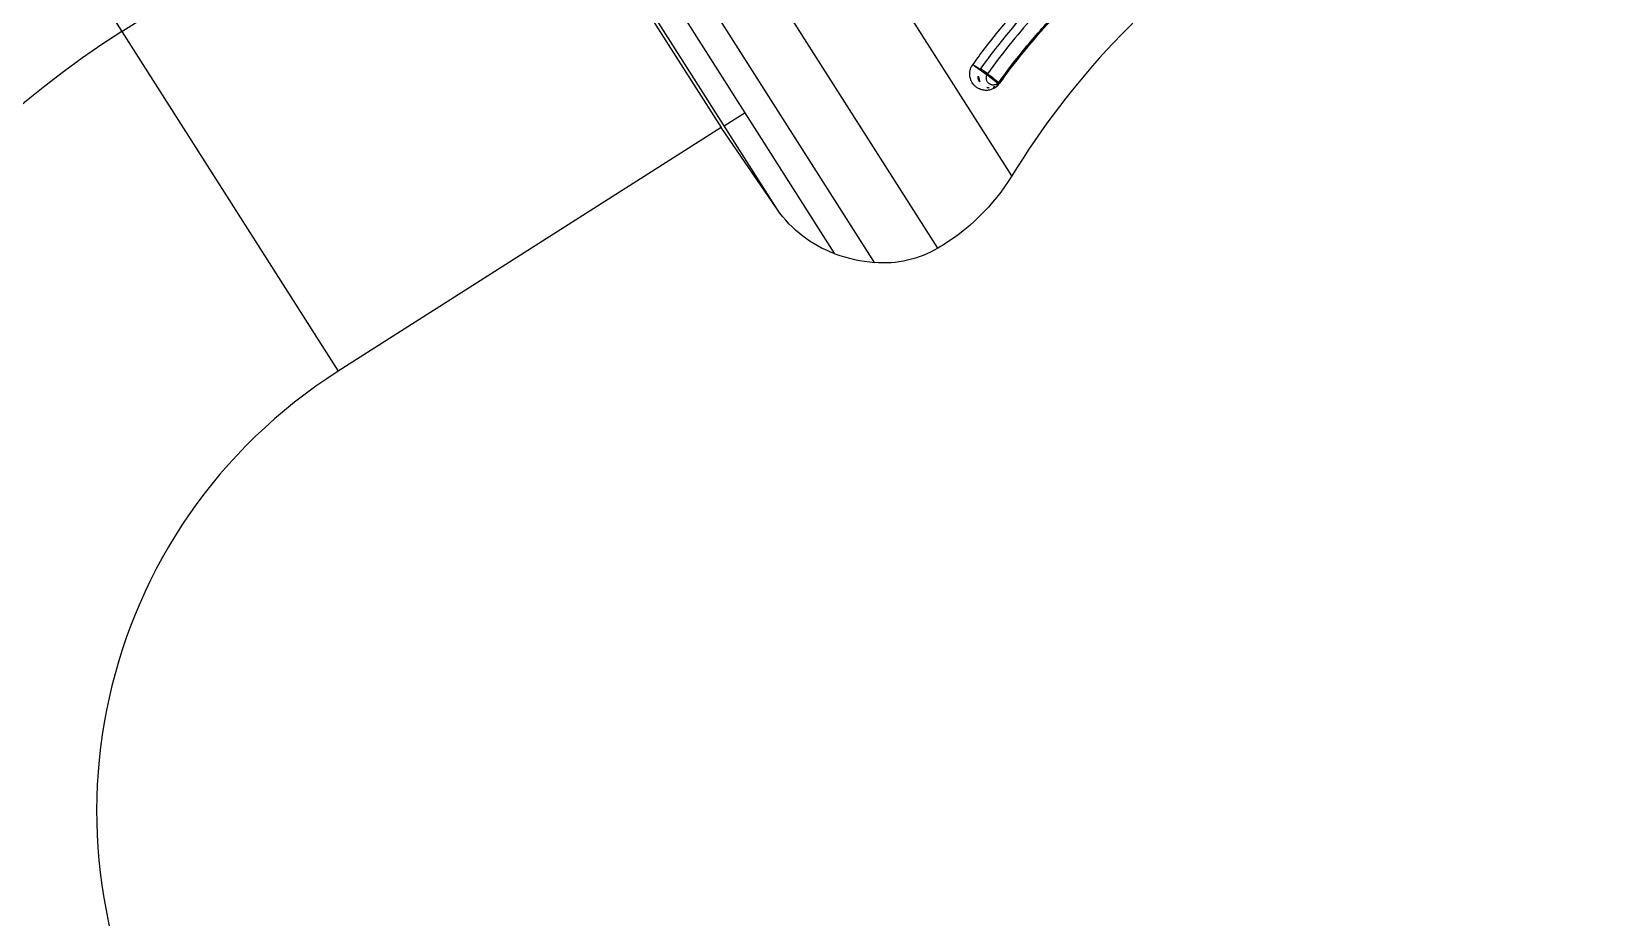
# Model space of a CAD drawing. Header units: millimetres. Extents: x 1145859089 to 1147511753, y -1047484727 to -1047247487.
# Drawn here: x 1146327714.7 to 1146327781.1, y -1047438512 to -1047438474.6 of the extents above; entities that cross this region are included whole.
import ezdxf
from ezdxf.xclip import XClip

# ---------------------------------------------------------------- set-up
doc = ezdxf.new("R2010")
doc.units = ezdxf.units.MM
doc.header["$LTSCALE"] = 100
doc.header["$MEASUREMENT"] = 0
doc.header["$XCLIPFRAME"] = 2
doc.linetypes.add('CENTERX2', pattern=[4, 2.5, -0.5, 0.5, -0.5])
doc.linetypes.add('단지배치도$0$CENTER', pattern=[31, 30, -0.5, 0, -0.5])
doc.layers.get('0').update_dxf_attribs({"linetype": 'CONTINUOUS'})
for name, color, linetype in [('L-지중매입', 3, 'CENTERX2'), ('XREF', 135, 'CONTINUOUS'), ('단지배치도$0$W240910', 135, 'CONTINUOUS')]:
    doc.layers.add(name, color=color, linetype=linetype)

# ---------------------------------------------------------------- blocks, each defined once
blk = doc.blocks.new('단지배치도$0$zw$9902')
at = {"layer": '단지배치도$0$W240910', "linetype": '단지배치도$0$CENTER', "ltscale": 20}
blk.add_line((59044.925, -67105.317), (59443.165, -66851.963), dxfattribs=at)
at = {"layer": '단지배치도$0$W240910', "linetype": 'ByBlock', "ltscale": 20}
for p, q in [((59082.476, -67111.411), (59055.318, -67068.722)), ((59079.358, -67114.461), (59051.234, -67070.253)), ((59076.686, -67115.064), (59049.555, -67072.418)), ((59075.014, -67114.696), (59049.18, -67074.089)), ((59072.58, -67112.823), (59049.845, -67077.087)), ((59051.964, -67080.69), (59070.214, -67109.377)), ((59035.8, -67090.974), (59054.05, -67119.66)), ((59070.337, -67109.298), (59071.222, -67108.736)), ((59070.214, -67109.377), (59054.05, -67119.66)), ((59072.58, -67112.824), (59070.214, -67109.377))]:
    blk.add_line(p, q, dxfattribs=at)
at = {"layer": '단지배치도$0$W240910'}
for radius in [11431.377, 11931.377]:
    blk.add_arc((57394.291, -57699.4), radius, 251.6277496, 321.4181311, dxfattribs=at)
at = {"layer": '단지배치도$0$W240910', "linetype": 'ByBlock', "ltscale": 20}
for centre, radius, start, end in [((59111.855, -67129.418), 34.458, 124.88585, 148.49471), ((59081.553, -67107.195), 0.5, 144.51549, 160.62439), ((59081.553, -67107.195), 0.5, 180.99849, 255.37591), ((59081.553, -67107.195), 0.5, 255.37591, 283.74563), ((59081.553, -67107.195), 0.5, 283.74563, 283.91576), ((59081.553, -67107.195), 0.5, 286.65541, 303.54941), ((59081.553, -67107.195), 0.5, 303.54941, 303.87348), ((59081.553, -67107.195), 0.5, 306.60135, 318.38872), ((59081.553, -67107.195), 0.5, 318.43481, 324.52086), ((59077.271, -67108.422), 6.672, 250.22063, 264.97062), ((59065.859, -67138.222), 22, 122.46387, 212.46387)]:
    blk.add_arc(centre, radius, start, end, dxfattribs=at)
at = {"layer": '단지배치도$0$W240910', "linetype": '단지배치도$0$CENTER', "ltscale": 20}
blk.add_arc((59065.859, -67138.222), 39, 122.46387, 212.46387, dxfattribs=at)
at = {"layer": '단지배치도$0$W240910', "linetype": 'ByBlock', "ltscale": 20}
for points, knots in [([(59090.025, -67097.927), (59089.477, -67098.33), (59088.363, -67099.172), (59086.688, -67100.522), (59084.937, -67102.057), (59083.312, -67103.662), (59081.921, -67105.243), (59081.173, -67106.23), (59080.835, -67106.705)], [0, 0, 0, 0, 0.166667, 0.333333, 0.5, 0.666667, 0.833333, 1, 1, 1, 1]), ([(59090.24, -67098.222), (59089.701, -67098.619), (59088.609, -67099.44), (59086.935, -67100.787), (59085.302, -67102.22), (59083.719, -67103.773), (59082.296, -67105.37), (59081.508, -67106.399), (59081.148, -67106.905)], [0, 0, 0, 0, 0.166667, 0.333333, 0.5, 0.666667, 0.833333, 1, 1, 1, 1]), ([(59090.452, -67098.513), (59089.624, -67099.127), (59087.952, -67100.41), (59085.549, -67102.457), (59083.338, -67104.67), (59082.044, -67106.278), (59081.456, -67107.102)], [0, 0, 0, 0, 0.245015, 0.500016, 0.755017, 1, 1, 1, 1]), ([(59081.948, -67107.456), (59082.246, -67107.031), (59082.92, -67106.133), (59084.23, -67104.638), (59085.778, -67103.107), (59087.5, -67101.584), (59089.264, -67100.16), (59090.32, -67099.365), (59090.823, -67098.993)], [0, 0, 0, 0, 0.166667, 0.333333, 0.5, 0.666667, 0.833333, 1, 1, 1, 1]), ([(59081.96, -67107.485), (59082.296, -67107.015), (59083.036, -67106.048), (59084.409, -67104.501), (59085.958, -67102.978), (59087.605, -67101.533), (59089.272, -67100.194), (59090.323, -67099.401), (59090.834, -67099.024)], [0, 0, 0, 0, 0.1666667, 0.3333333, 0.5, 0.6666667, 0.8333333, 0.999986, 0.999986, 0.999986, 0.999986]), ([(59090.833, -67099.016), (59090.02, -67099.626), (59088.375, -67100.889), (59086.006, -67102.902), (59084.394, -67104.511), (59083.58, -67105.437), (59083.458, -67105.586)], [20.729381, 20.729381, 20.729381, 20.729381, 43.949981, 68.22711, 92.504239, 97.000089, 97.000089, 97.000089, 97.000089]), ([(59081.97, -67107.505), (59082.551, -67106.69), (59083.54, -67105.465), (59084.625, -67104.328), (59085.042, -67103.932)], [0, 0, 0, 0, 0.244936, 0.3860853, 0.3860853, 0.3860853, 0.3860853]), ([(59080.835, -67106.705), (59080.819, -67106.727), (59080.788, -67106.774), (59080.748, -67106.857), (59080.719, -67106.95), (59080.703, -67107.05), (59080.702, -67107.153), (59080.714, -67107.257), (59080.744, -67107.357), (59080.788, -67107.455), (59080.85, -67107.547), (59080.93, -67107.63), (59081.02, -67107.701), (59081.113, -67107.746), (59081.198, -67107.778), (59081.278, -67107.793), (59081.351, -67107.807), (59081.42, -67107.81), (59081.486, -67107.801), (59081.558, -67107.783), (59081.642, -67107.757), (59081.721, -67107.723), (59081.794, -67107.68), (59081.862, -67107.626), (59081.921, -67107.565), (59081.954, -67107.525), (59081.97, -67107.505)], [0, 0, 0, 0, 0.041667, 0.083333, 0.125, 0.166667, 0.208333, 0.25, 0.291667, 0.333333, 0.375, 0.416667, 0.458333, 0.5, 0.541667, 0.583333, 0.625, 0.666667, 0.708333, 0.75, 0.791667, 0.833333, 0.875, 0.916667, 0.958333, 1, 1, 1, 1]), ([(59081.456, -67107.102), (59081.448, -67107.115), (59081.432, -67107.143), (59081.415, -67107.19), (59081.401, -67107.244), (59081.403, -67107.296), (59081.408, -67107.35), (59081.424, -67107.403), (59081.45, -67107.451), (59081.487, -67107.495), (59081.538, -67107.53), (59081.593, -67107.56), (59081.649, -67107.576), (59081.7, -67107.58), (59081.749, -67107.577), (59081.795, -67107.567), (59081.839, -67107.549), (59081.881, -67107.525), (59081.917, -67107.493), (59081.938, -67107.469), (59081.948, -67107.456)], [0, 0, 0, 0, 0.055556, 0.111111, 0.166667, 0.222222, 0.277778, 0.333333, 0.388889, 0.444444, 0.5, 0.555556, 0.611111, 0.666667, 0.722222, 0.777778, 0.833333, 0.888889, 0.944444, 1, 1, 1, 1]), ([(59081.715, -67107.669), (59081.729, -67107.664), (59081.762, -67107.651), (59081.798, -67107.63), (59081.818, -67107.617)], [5.4725566, 5.4725566, 5.4725566, 5.4725566, 5.6426226, 5.8624076, 5.8624076, 5.8624076, 5.8624076])]:
    blk.add_open_spline(points, degree=3, knots=knots, dxfattribs=at)
for points in [[(59080.835, -67106.705), (59080.847, -67106.72), (59080.887, -67106.759), (59080.965, -67106.821), (59081.051, -67106.876), (59081.116, -67106.906), (59081.141, -67106.909), (59081.145, -67106.903)], [(59081.456, -67107.102), (59081.445, -67107.087), (59081.409, -67107.05), (59081.327, -67106.987), (59081.242, -67106.932), (59081.174, -67106.901), (59081.151, -67106.9), (59081.148, -67106.905)], [(59081.926, -67107.526), (59081.897, -67107.559), (59081.864, -67107.588), (59081.83, -67107.611)], [(59081.948, -67107.456), (59081.959, -67107.47), (59081.964, -67107.48), (59081.96, -67107.485)], [(59081.97, -67107.505), (59081.961, -67107.494), (59081.958, -67107.488), (59081.959, -67107.484)], [(59082.473, -67111.409), (59081.711, -67112.669), (59080.63, -67113.727), (59079.359, -67114.462)], [(59075.013, -67114.699), (59074.037, -67114.351), (59073.172, -67113.682), (59072.58, -67112.823)], [(59079.359, -67114.462), (59078.563, -67114.938), (59077.614, -67115.153), (59076.685, -67115.069)]]:
    blk.add_open_spline(points, degree=3, dxfattribs=at)
blk = doc.blocks.new('단지배치도')
blk.add_blockref('단지배치도$0$zw$9902', (141034.193, 142437.157))

msp = doc.modelspace()

# ---------------------------------------------------------------- linework, layer by layer
at = {"layer": 'L-지중매입', "ltscale": 2}
msp.add_arc((1146292364.149594, -1047402174.186541, 0), 45716.750817, 303.4822833292, 333.0437788935, dxfattribs=at)

# ---------------------------------------------------------------- block references
at = {"layer": 'XREF'}
ref = msp.add_blockref('단지배치도', (1146127639.433662, -1047513806.462535), dxfattribs=at)
XClip(ref).set_block_clipping_path([(72982.4064819524, 34919.7593965302), (360382.4067475507, 255319.7593436702)])

doc.saveas('drawing.dxf')
